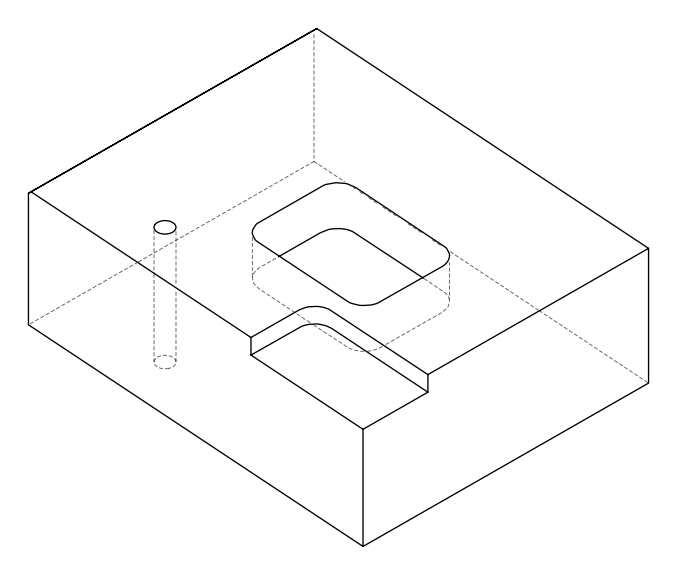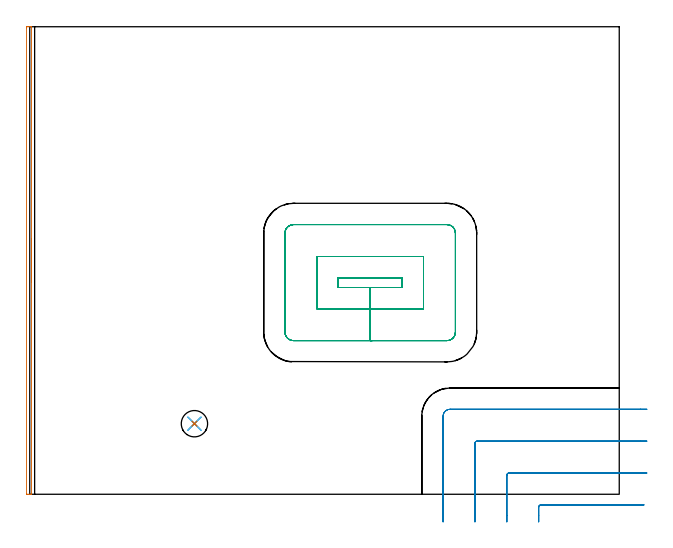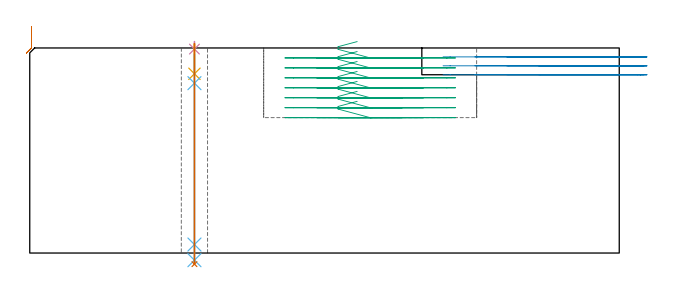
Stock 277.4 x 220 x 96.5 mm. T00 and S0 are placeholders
(PLAN: 7 operations, 5 tool changes, 13.6 min)
(1 AREA_MILL | FG_CHAMFER_SURFACE | UGT0205_001 | 1.91 min | 582 mm3)
(2 MILL_CORNER_NOTCH_RECTANGULAR | CORNER_NOTCH_RECTANGULAR | UGT0201_094 | Follow Part, ap 5, ae 75% | 2.75 min | 58055 mm3)
(3 MILL_RECTANGULAR_POCKET | POCKET_RECTANGULAR_STRAIGHT | UGT0201_094 | Follow Part, ap 5, ae 75% | 7.97 min | 239671 mm3)
(4 SPOT_DRILL | STEP1HOLE | NXT0321_9005460120000 | 0.03 min | 7 mm3)
(5 DRILL_BLIND_HOLE_INTO_CENTER | STEP1HOLE | NXT0301_052 | 0.06 min | 572 mm3)
(6 GUN_DRILL_THROUGH_HOLE | STEP1HOLE | UGT0307_004 | 0.48 min | 4271 mm3)
(7 DRILL_TO_ENLARGE_THROUGH_HOLE | STEP1HOLE | UGT0301_519 | 0.42 min | 6785 mm3)
(TOOL UGT0205_001 | Chamfer Mill 20 x 3 x 45 deg. | D20 FL50 Z2)
(TOOL UGT0201_094 | End mill 20 mm | D20 FL38 Z4)
(TOOL NXT0321_9005460120000 | NC Spot Drill, 142deg, 12mm, Carbide, Uncoated | D12 PA142 FL30 Z2)
(TOOL NXT0301_052 | Carbide Drill 8.1mm [860.1-0810-024A1-MM 2214] | D8.1 PA140 FL47 Z2)
(TOOL UGT0307_004 | Gun Drill 8 mm | D8 PA130 FL24 Z1)
(TOOL UGT0301_519 | Carbide Drill 12.4 mm | D12.4 PA118 FL101 Z2)
(OP 1 AREA_MILL)
G17 G21 G94 G90
T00 M6
G54
G17 G0 G90 X0.8 Y120. S1061 M3
G43 Z106.5 H0
G94 G1 Y119.962 Z105.628 F250.
Y119.848 Z104.763
Y119.659 Z103.912
Y119.397 Z103.08
Y119.063 Z102.274
Y118.66 Z101.5
Y118.192 Z100.764
Y117.66 Z100.072
Y117.071 Z99.429
Y116.428 Z98.839
Y115.736 Z98.308
Y115. Z97.84
Y114.226 Z97.437
Y113.42 Z97.103
Y112.588 Z96.841
Y111.736 Z96.652
Y110.872 Z96.538
Y110. Z96.5
Y0.162
X0.805 Y0.01 Z96.495
X0.697 Y0.003 Z96.389
X0.591 Y0. Z96.29
X0.297 Z95.996
X-0.35 Z95.344
X-1.219 Y0.001 Z94.477
X-1.491 Y0.004 Z94.205
X-1.493 Y0.025 Z94.204
X-1.498 Y0.166 Z94.202
X-1.5 Y0.31 Z94.2
Y219.532
X-1.498 Y219.834 Z94.202
X-1.493 Y219.975 Z94.204
X-1.491 Y219.996 Z94.205
X-1.219 Y220. Z94.477
X-0.673 Z95.023
X-0.35 Z95.344
X0.591 Z96.291
X0.698 Y219.997 Z96.39
X0.797 Y219.99 Z96.488
X0.8 Y219.834 Z96.5
Y110.
Y109.128 Z96.538
Y108.264 Z96.652
Y107.412 Z96.841
Y106.58 Z97.103
Y105.774 Z97.437
Y105. Z97.84
Y104.264 Z98.308
Y103.572 Z98.839
Y102.929 Z99.429
Y102.34 Z100.072
Y101.808 Z100.764
Y101.34 Z101.5
Y100.937 Z102.274
Y100.603 Z103.08
Y100.341 Z103.912
Y100.152 Z104.763
Y100.038 Z105.628
Y100. Z106.5
M5
M2
(OP 2 MILL_CORNER_NOTCH_RECTANGULAR)
G17 G21 G94 G90
T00 M6
G54
G17 G0 G90 X289.06 Y-5. S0 M3
G43 Z106.5 H0
Z92.3
G94 G1 X286.06 F250.
X240.495 F500.
G3 X239.5 Y-5.995 R1.
G1 Y-10.
Y-13. F250.
G0 Z106.5
X290.4 Y10.
Z92.3
G1 X287.4
X225.496 F500.
G3 X224.5 Y9.004 R1.
G1 Y-10.
Y-13. F250.
G0 Z106.5
X290.4 Y25.
Z92.3
G1 X287.4
X210.496 F500.
G3 X209.5 Y24.004 R1.
G1 Y-10.
Y-13. F250.
G0 Z106.5
X290.4 Y40.
Z92.3
G1 X287.4
X197.8 F500.
G3 X194.5 Y36.7 R3.3
G1 Y-10.
Y-13. F250.
G0 Z106.5
X289.06 Y-5.
Z88.1
G1 X286.06
X240.495 F500.
G3 X239.5 Y-5.995 R1.
G1 Y-10.
Y-13. F250.
G0 Z106.5
X290.4 Y10.
Z88.1
G1 X287.4
X225.496 F500.
G3 X224.5 Y9.004 R1.
G1 Y-10.
Y-13. F250.
G0 Z106.5
X290.4 Y25.
Z88.1
G1 X287.4
X210.496 F500.
G3 X209.5 Y24.004 R1.
G1 Y-10.
Y-13. F250.
G0 Z106.5
X290.4 Y40.
Z88.1
G1 X287.4
X197.8 F500.
G3 X194.5 Y36.7 R3.3
G1 Y-10.
Y-13. F250.
G0 Z106.5
X289.06 Y-5.
Z83.9
G1 X286.06
X240.495 F500.
G3 X239.5 Y-5.995 R1.
G1 Y-10.
Y-13. F250.
G0 Z106.5
X290.4 Y10.
Z83.9
G1 X287.4
X225.496 F500.
G3 X224.5 Y9.004 R1.
G1 Y-10.
Y-13. F250.
G0 Z106.5
X290.4 Y25.
Z83.9
G1 X287.4
X210.496 F500.
G3 X209.5 Y24.004 R1.
G1 Y-10.
Y-13. F250.
G0 Z106.5
X290.4 Y40.
Z83.9
G1 X287.4
X197.8 F500.
G3 X194.5 Y36.7 R3.3
G1 Y-10.
Y-13. F250.
G0 Z106.5
M5
M2
(OP 3 MILL_RECTANGULAR_POCKET)
G17 G21 G94 G90
T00 M6
G54
G17 G0 G90 X154.083 Y101.9 S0 M3
G43 Z106.5 H0
Z99.5
G94 G1 X145.1 Z97.093 F250.
Y97.3 Z95.86
X160.2 Z91.814
X175.3 F500.
Y101.9
X145.1
Y97.3
X160.2
Y87.3
X185.3
Y111.9
X135.1
Y87.3
X160.2
Y72.3
X196.3
G3 X200.3 Y76.3 R4.
G1 Y122.9
G3 X196.3 Y126.9 R4.
G1 X124.1
G3 X120.1 Y122.9 R4.
G1 Y76.3
G3 X124.1 Y72.3 R4.
G1 X160.2
X161.2
G0 X154.083 Y101.9 Z94.814
G1 X145.1 Z92.407 F250.
Y97.3 Z91.175
X160.2 Z87.129
X175.3 F500.
Y101.9
X145.1
Y97.3
X160.2
Y87.3
X185.3
Y111.9
X135.1
Y87.3
X160.2
Y72.3
X196.3
G3 X200.3 Y76.3 R4.
G1 Y122.9
G3 X196.3 Y126.9 R4.
G1 X124.1
G3 X120.1 Y122.9 R4.
G1 Y76.3
G3 X124.1 Y72.3 R4.
G1 X160.2
X161.2
G0 X154.083 Y101.9 Z90.129
G1 X145.1 Z87.721 F250.
Y97.3 Z86.489
X160.2 Z82.443
X175.3 F500.
Y101.9
X145.1
Y97.3
X160.2
Y87.3
X185.3
Y111.9
X135.1
Y87.3
X160.2
Y72.3
X196.3
G3 X200.3 Y76.3 R4.
G1 Y122.9
G3 X196.3 Y126.9 R4.
G1 X124.1
G3 X120.1 Y122.9 R4.
G1 Y76.3
G3 X124.1 Y72.3 R4.
G1 X160.2
X161.2
G0 X154.083 Y101.9 Z85.443
G1 X145.1 Z83.036 F250.
Y97.3 Z81.803
X160.2 Z77.757
X175.3 F500.
Y101.9
X145.1
Y97.3
X160.2
Y87.3
X185.3
Y111.9
X135.1
Y87.3
X160.2
Y72.3
X196.3
G3 X200.3 Y76.3 R4.
G1 Y122.9
G3 X196.3 Y126.9 R4.
G1 X124.1
G3 X120.1 Y122.9 R4.
G1 Y76.3
G3 X124.1 Y72.3 R4.
G1 X160.2
X161.2
G0 X154.083 Y101.9 Z80.757
G1 X145.1 Z78.35 F250.
Y97.3 Z77.117
X160.2 Z73.071
X175.3 F500.
Y101.9
X145.1
Y97.3
X160.2
Y87.3
X185.3
Y111.9
X135.1
Y87.3
X160.2
Y72.3
X196.3
G3 X200.3 Y76.3 R4.
G1 Y122.9
G3 X196.3 Y126.9 R4.
G1 X124.1
G3 X120.1 Y122.9 R4.
G1 Y76.3
G3 X124.1 Y72.3 R4.
G1 X160.2
X161.2
G0 X154.083 Y101.9 Z76.071
G1 X145.1 Z73.664 F250.
Y97.3 Z72.432
X160.2 Z68.386
X175.3 F500.
Y101.9
X145.1
Y97.3
X160.2
Y87.3
X185.3
Y111.9
X135.1
Y87.3
X160.2
Y72.3
X196.3
G3 X200.3 Y76.3 R4.
G1 Y122.9
G3 X196.3 Y126.9 R4.
G1 X124.1
G3 X120.1 Y122.9 R4.
G1 Y76.3
G3 X124.1 Y72.3 R4.
G1 X160.2
X161.2
G0 X154.083 Y101.9 Z71.386
G1 X145.1 Z68.979 F250.
Y97.3 Z67.746
X160.2 Z63.7
X175.3 F500.
Y101.9
X145.1
Y97.3
X160.2
Y87.3
X185.3
Y111.9
X135.1
Y87.3
X160.2
Y72.3
X196.3
G3 X200.3 Y76.3 R4.
G1 Y122.9
G3 X196.3 Y126.9 R4.
G1 X124.1
G3 X120.1 Y122.9 R4.
G1 Y76.3
G3 X124.1 Y72.3 R4.
G1 X160.2
X161.2
G0 Z106.5
M5
M2
(OP 4 SPOT_DRILL)
G17 G21 G94 G90
T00 M6
G54
G17 G0 G90 X77.5 Y33.2 S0 M3
G43 Z106.5 H0
G94 G81 G98 Z95.966 F250. R99.5
G80
M5
M2
(OP 5 DRILL_BLIND_HOLE_INTO_CENTER)
G17 G21 G94 G90
T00 M6
G54
G17 G0 G90 X77.5 Y33.2 S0 M3
G43 Z106.5 H1
G94 G81 G98 Z84.35 F250. R98.5
G80
M5
M2
(OP 6 GUN_DRILL_THROUGH_HOLE)
G17 G21 G94 G90
T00 M6
G54
G17 G0 G90 X77.5 Y33.2 M8
G43 Z106.5 H0
Z93.711
S716 M3
G94 G1 Z79.941 F125. M26
G4 X.084
Z4. F250.
G4 X.084
Z-3.365 F125.
G4 X.084
M5
M9
G0 Z93.711
Z106.5
M2
(OP 7 DRILL_TO_ENLARGE_THROUGH_HOLE)
G17 G21 G94 G90
T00 M6
G54
G17 G0 G90 X77.5 Y33.2 S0 M3
G43 Z106.5 H0
G94 G73 G98 Z-5.225 F250. Q11.303 R98.5
G80
M5
M2
